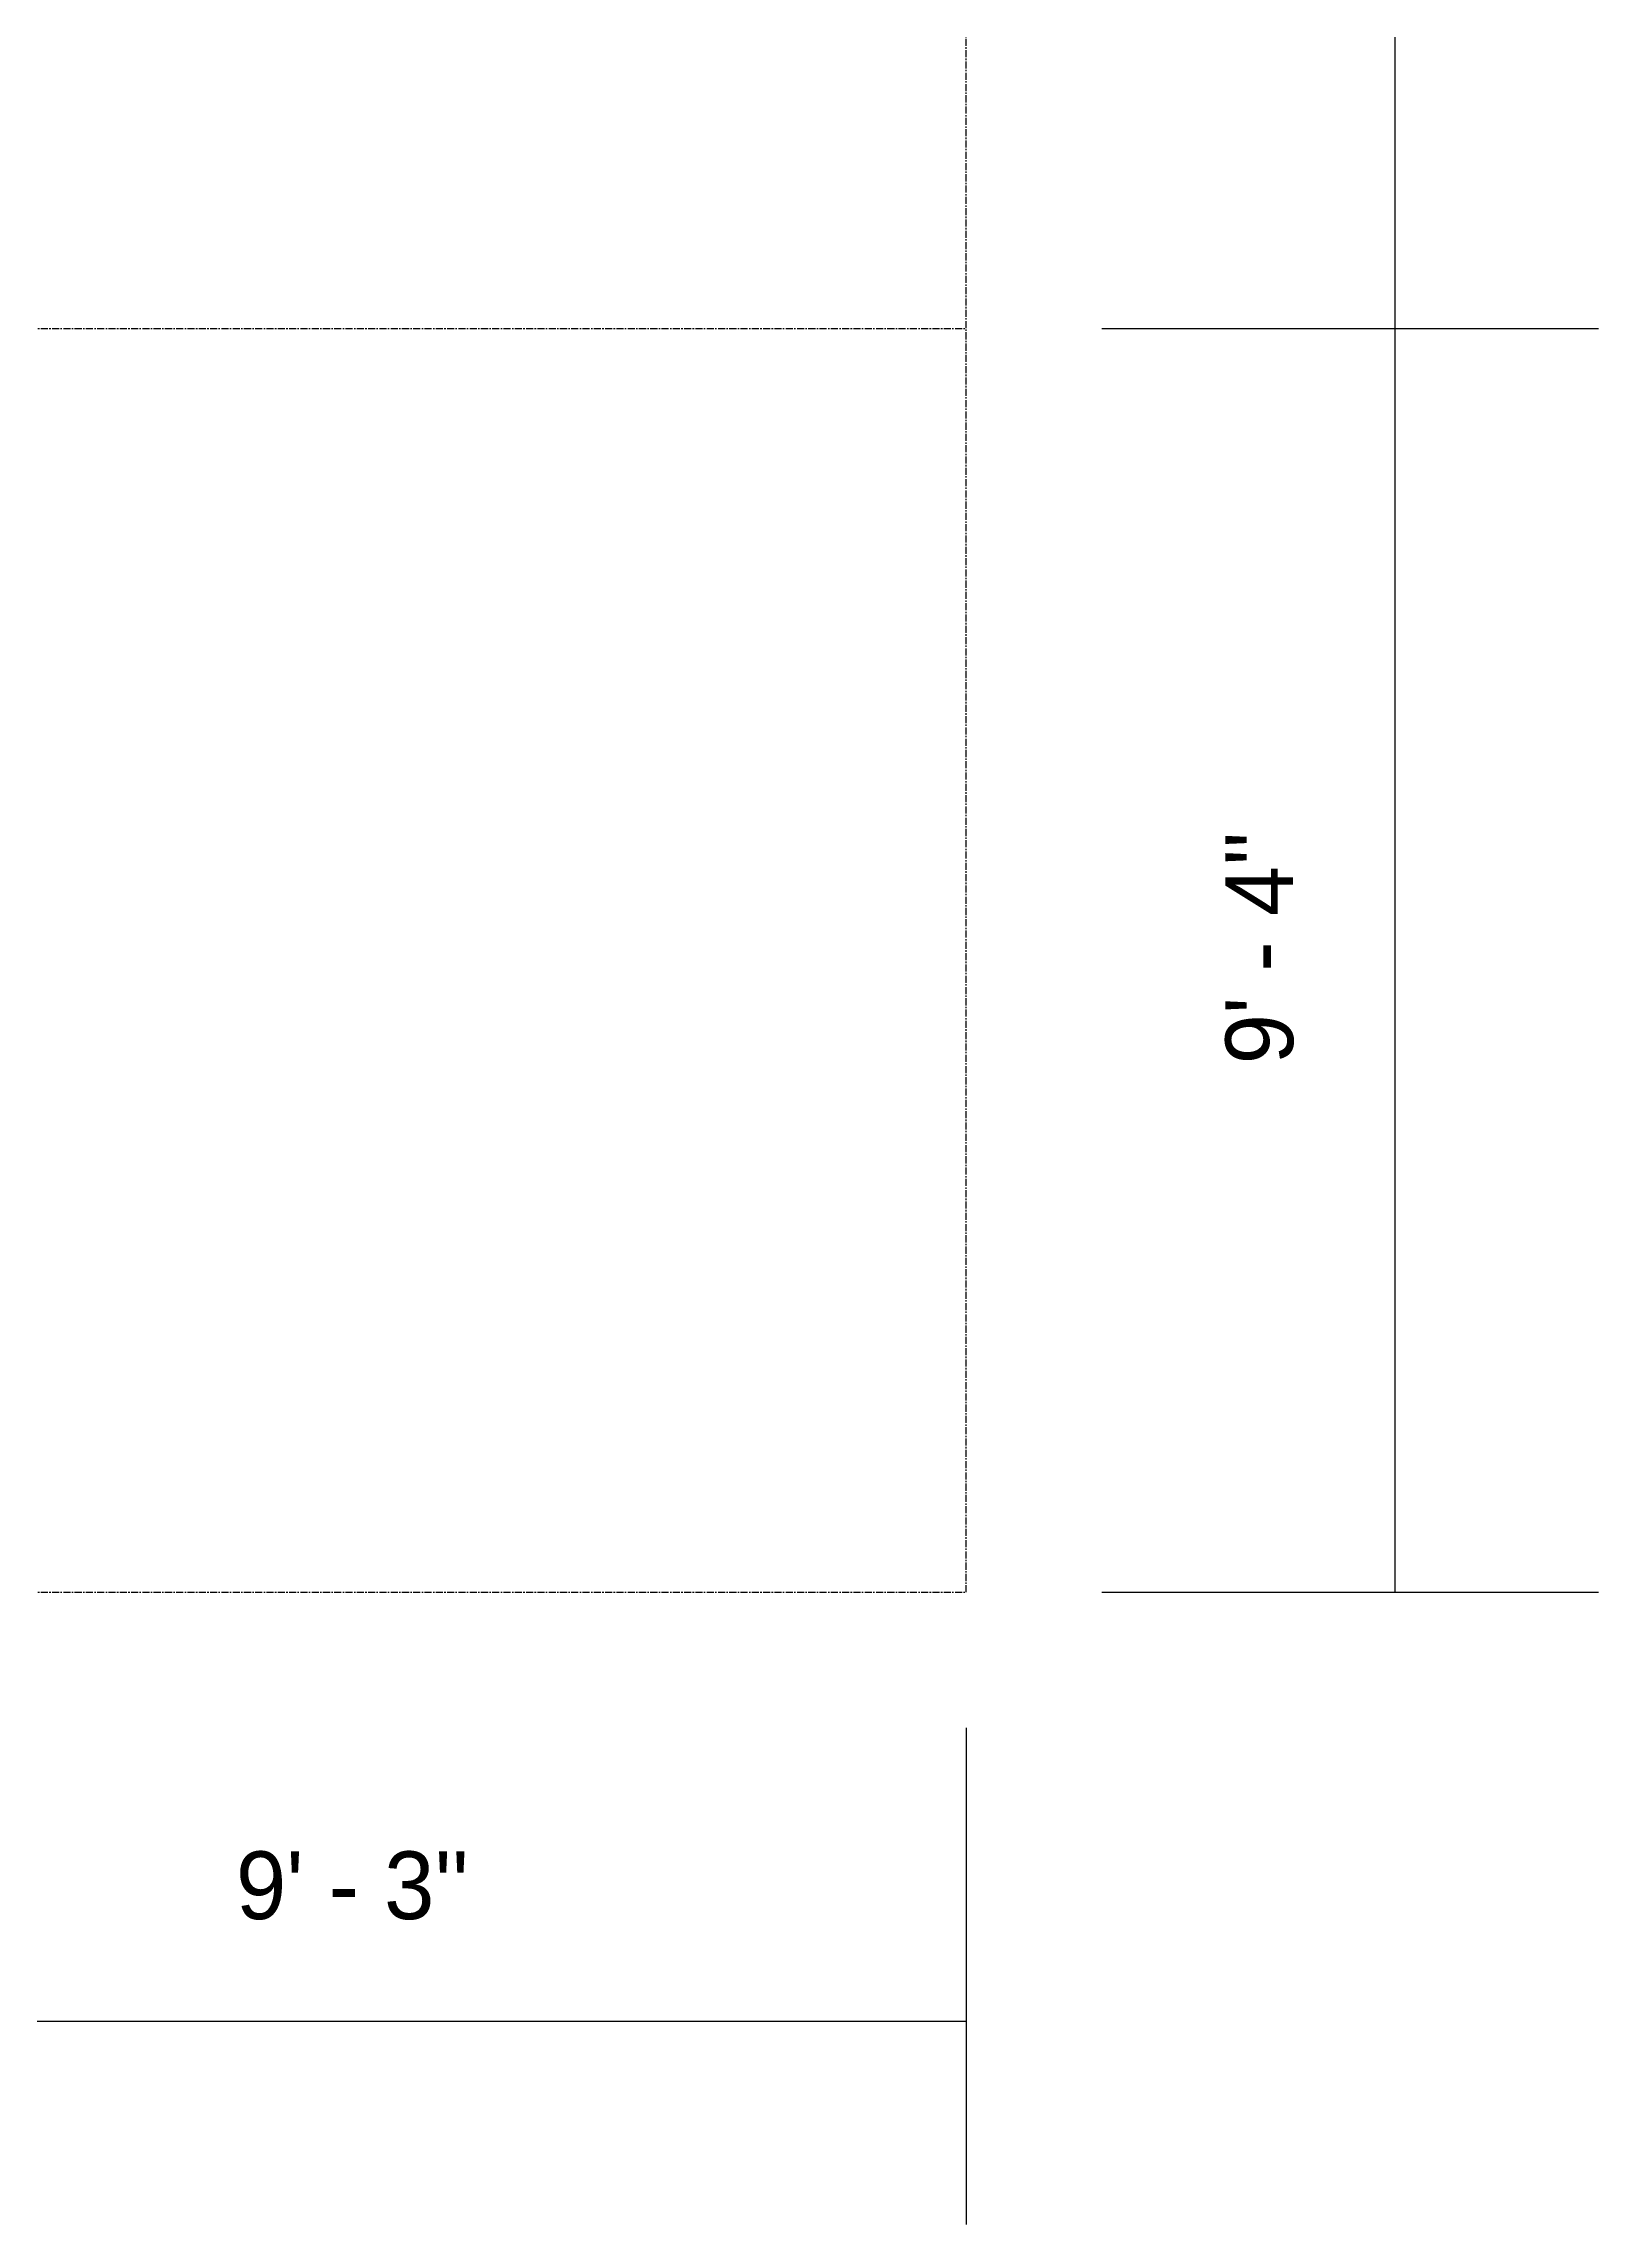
# Model space of a CAD drawing. Extents: x -63 to 2141, y 56 to 3168.
# Drawn here: x 2003.2 to 2141, y 56 to 249.2 of the extents above; entities that cross this region are included whole.
import ezdxf

# ---------------------------------------------------------------- set-up
doc = ezdxf.new("R2010")
doc.units = 0
doc.header["$MEASUREMENT"] = 0
doc.linetypes.add('Center', pattern=[2, 1.25, -0.25, 0.25, -0.25])
doc.layers.get('0').update_dxf_attribs({"linetype": 'CONTINUOUS'})
doc.layers.add('DIMENSIONS', color=4, linetype='CONTINUOUS')
doc.layers.add('GRID', color=1, linetype='CONTINUOUS')
doc.dimstyles.get("Standard").update_dxf_attribs({"dimtxt": 0.18, "dimasz": 0.18, "dimexe": 0.18, "dimexo": 0.0625, "dimgap": 0.09, "dimtad": 0, "dimtih": 1, "dimtoh": 1, "dimdec": 4, "dimzin": 0, "dimtxsty": 'STANDARD', "dimcen": 0.09, "dimazin": 3, "dimtfac": 1, "dimtdec": 4, "dimtofl": 0, "dimtmove": 0, "dimatfit": 3, "dimtolj": 1, "dimtzin": 0})

# ---------------------------------------------------------------- blocks, each defined once
blk = doc.blocks.new('*D16')
at = {"color": 1, "linetype": 'BYBLOCK'}
for points in [[(1978.77, 78.73), (1977.71, 77.67), (1970.29, 70.25), (1969.23, 69.19)], [(2089.77, 78.73), (2088.71, 77.67), (2081.29, 70.25), (2080.23, 69.19)]]:
    blk.add_solid(points, dxfattribs=at)
at = {"layer": 'DIMENSIONS', "color": 9, "linetype": 'BYBLOCK'}
for p, q in [((1974, 99.96), (1974, 55.96)), ((2085, 99.96), (2085, 55.96))]:
    blk.add_line(p, q, dxfattribs=at)
at = {"layer": 'DIMENSIONS', "color": 0, "linetype": 'BYBLOCK'}
blk.add_line((1974, 73.96), (2085, 73.96), dxfattribs=at)
at = {"layer": 'DIMENSIONS', "color": 0, "linetype": 'BYBLOCK', "insert": (2029.5, 85.96), "char_height": 6, "attachment_point": 5}
blk.add_mtext("\\A1; 9' - 3''", dxfattribs=at)
blk = doc.blocks.new('*D17')
at = {"color": 1, "linetype": 'BYBLOCK'}
for points in [[(2126.71, 220.21), (2127.77, 219.15), (2118.23, 228.69), (2119.29, 227.63)], [(2126.71, 108.25), (2127.77, 107.19), (2118.23, 116.73), (2119.29, 115.67)]]:
    blk.add_solid(points, dxfattribs=at)
at = {"layer": 'DIMENSIONS', "color": 9, "linetype": 'BYBLOCK'}
for p, q in [((2097, 223.92), (2141, 223.92)), ((2097, 111.96), (2141, 111.96))]:
    blk.add_line(p, q, dxfattribs=at)
at = {"layer": 'DIMENSIONS', "color": 0, "linetype": 'BYBLOCK'}
blk.add_line((2123, 111.96), (2123, 223.92), dxfattribs=at)
at = {"layer": 'DIMENSIONS', "color": 0, "linetype": 'BYBLOCK', "insert": (2111, 167.94), "char_height": 6, "attachment_point": 5, "rotation": 90}
blk.add_mtext("\\A1; 9' - 4''", dxfattribs=at)
blk = doc.blocks.new('*D18')
at = {"color": 1, "linetype": 'BYBLOCK'}
for points in [[(2126.71, 340.21), (2127.77, 339.15), (2118.23, 348.69), (2119.29, 347.63)], [(2126.71, 220.21), (2127.77, 219.15), (2118.23, 228.69), (2119.29, 227.63)]]:
    blk.add_solid(points, dxfattribs=at)
at = {"layer": 'DIMENSIONS', "color": 9, "linetype": 'BYBLOCK'}
for p, q in [((2097, 343.92), (2141, 343.92)), ((2097, 223.92), (2141, 223.92))]:
    blk.add_line(p, q, dxfattribs=at)
at = {"layer": 'DIMENSIONS', "color": 0, "linetype": 'BYBLOCK'}
blk.add_line((2123, 223.92), (2123, 343.92), dxfattribs=at)
at = {"layer": 'DIMENSIONS', "color": 0, "linetype": 'BYBLOCK', "insert": (2111, 283.92), "char_height": 6, "attachment_point": 5, "rotation": 90}
blk.add_mtext("\\A1; 10' - 0''", dxfattribs=at)

msp = doc.modelspace()

# ---------------------------------------------------------------- linework, layer by layer
at = {"layer": 'GRID', "color": 1, "linetype": 'CENTER', "ltscale": 0.5}
for p, q in [((2085, 111.96), (2085, 3104.916)), ((0, 223.92), (2085, 223.92)), ((0, 111.96), (2085, 111.96))]:
    msp.add_line(p, q, dxfattribs=at)

# ---------------------------------------------------------------- dimensions: what is measured, and where the dimension line sits
at = {"layer": 'DIMENSIONS'}
for base, p1, p2, picture, middle in [((2123, 343.92), (2085, 223.92), (2085, 343.92), '*D18', (2085, 283.92)), ((2123, 223.92), (2085, 111.96), (2085, 223.92), '*D17', (2085, 167.94)), ((2085, 73.96), (1974, 111.96), (2085, 111.96), '*D16', (2029.5, 111.96))]:
    dim = msp.add_linear_dim(base=base, p1=p1, p2=p2, dimstyle='STANDARD', dxfattribs=at)
    dim.commit()
    dim.dimension.update_dxf_attribs({"geometry": picture, "text_midpoint": middle})

doc.saveas('drawing.dxf')
